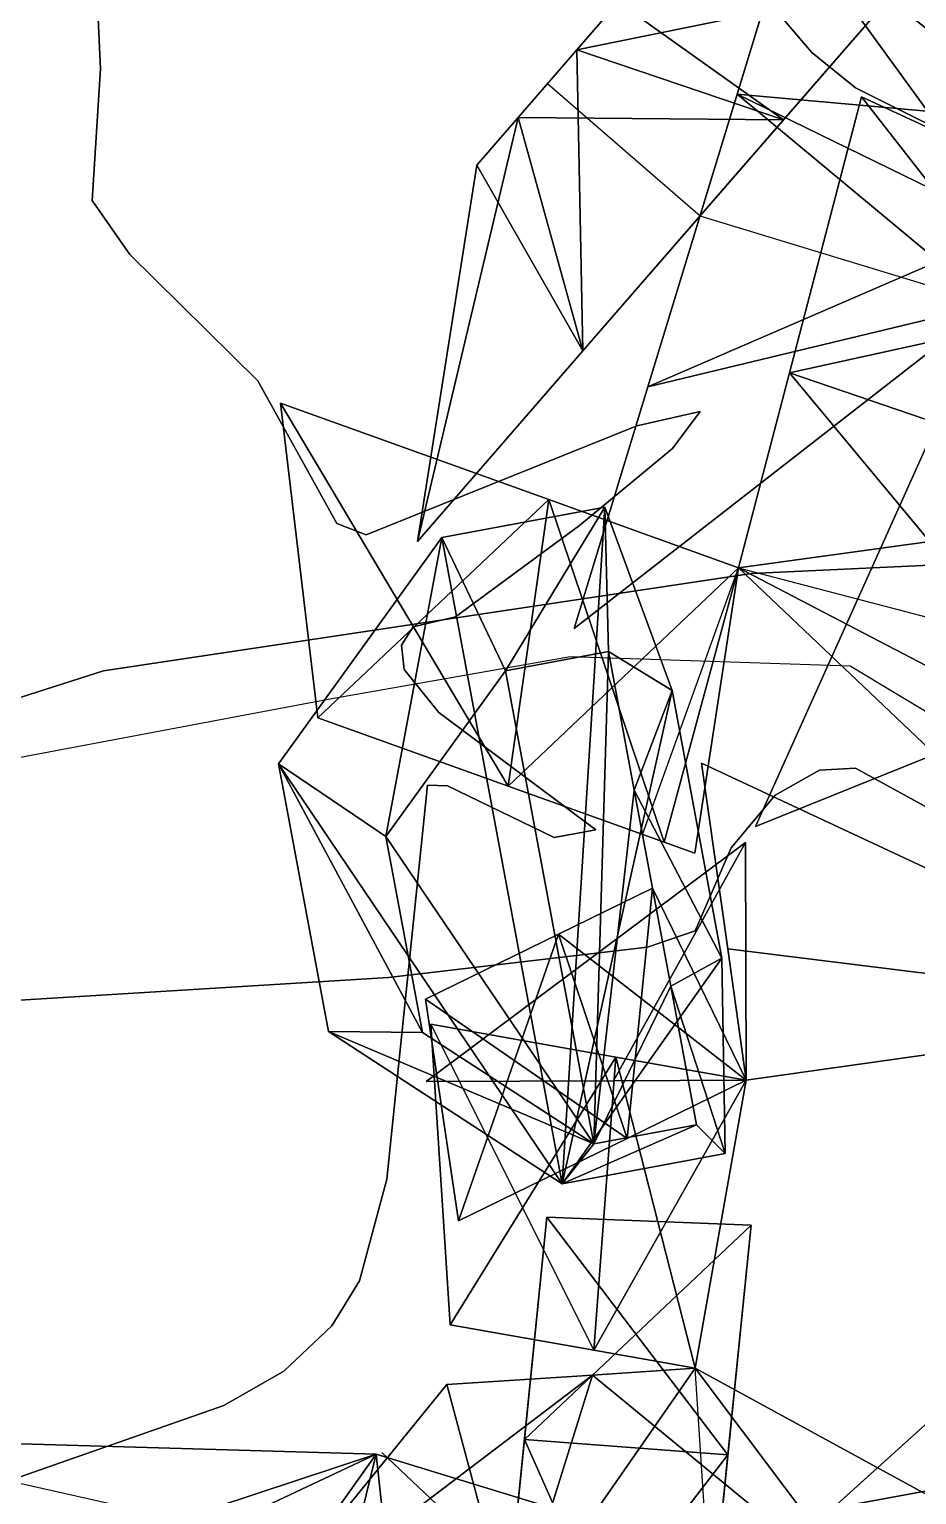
# Model space of a CAD drawing. Extents: x 271818 to 271947, y 5067178 to 5068401.
# Drawn here: x 271880.5 to 271894.91, y 5067235.43 to 5067259.22 of the extents above; entities that cross this region are included whole.
import ezdxf

# ---------------------------------------------------------------- set-up
doc = ezdxf.new("R2010")
doc.units = 0
doc.layers.add('CENTERLINE', color=4, linetype='CONTINUOUS')
doc.layers.add('WALLS', color=7, linetype='CONTINUOUS')

msp = doc.modelspace()

# ---------------------------------------------------------------- linework, layer by layer
at = {"layer": 'CENTERLINE'}
for p, q in [((271891.392, 5067256.193, 765.601), (271888.915, 5067258.342, 762.11)), ((271896.103, 5067254.756, 766.461), (271891.392, 5067256.193, 765.601)), ((271890.458, 5067246.151, 768.056), (271892.014, 5067250.483, 766.56)), ((271892.014, 5067250.483, 766.56), (271898.509, 5067248.784, 765.01)), ((271885.416, 5067248.362, 793.047), (271889.287, 5067249.043, 793.437)), ((271889.287, 5067249.043, 793.437), (271893.83, 5067248.891, 793.707)), ((271893.83, 5067248.891, 793.707), (271895.829, 5067247.685, 793.861)), ((271877.157, 5067246.803, 792.768), (271885.416, 5067248.362, 793.047)), ((271890.62, 5067245.28, 770.849), (271890.458, 5067246.151, 768.056)), ((271892.143, 5067242.162, 769.853), (271892.127, 5067246.022, 769.853)), ((271892.143, 5067242.162, 769.853), (271890.62, 5067245.28, 770.849)), ((271892.143, 5067242.162, 769.853), (271900.045, 5067243.278, 771.376)), ((271891.313, 5067237.485, 772.857), (271892.143, 5067242.162, 769.853)), ((271891.578, 5067233.44, 773.822), (271891.313, 5067237.485, 772.857)), ((271888.768, 5067233.721, 784.226), (271879.265, 5067235.858, 787.91))]:
    msp.add_line(p, q, dxfattribs=at)
at = {"layer": 'SPLAY_SHOTS'}
msp.add_line((271888.768, 5067233.721, 784.226), (271886.225, 5067236.119, 785.242), dxfattribs=at)
at = {"layer": 'WALLS'}
for points in [[(271881.659, 5067258.582, 774.101), (271881.659, 5067258.582, 766.877), (271881.518, 5067261.625, 774.467)], [(271881.518, 5067261.625, 774.467), (271881.659, 5067258.582, 766.877), (271881.518, 5067261.625, 767.472)], [(271890.546, 5067253.42, 758.601), (271892.85, 5067260.976, 762.702), (271891.996, 5067258.174, 758.601)], [(271890.546, 5067253.42, 758.601), (271892.85, 5067260.976, 768.501), (271892.85, 5067260.976, 762.702)], [(271890.546, 5067253.42, 758.601), (271891.996, 5067258.174, 772.601), (271892.85, 5067260.976, 768.501)], [(271897.007, 5067257.721, 766.461), (271891.996, 5067258.174, 758.601), (271892.85, 5067260.976, 762.702)], [(271896.477, 5067255.984, 766.461), (271892.85, 5067260.976, 768.501), (271891.996, 5067258.174, 772.601)], [(271897.007, 5067257.721, 766.461), (271892.85, 5067260.976, 762.702), (271897.007, 5067257.721, 766.461)], [(271897.007, 5067257.721, 766.461), (271892.85, 5067260.976, 762.702), (271892.85, 5067260.976, 768.501)], [(271897.007, 5067257.721, 766.461), (271892.85, 5067260.976, 768.501), (271896.477, 5067255.984, 766.461)], [(271893.207, 5067258.848, 770.799), (271893.207, 5067258.848, 762.661), (271891.533, 5067260.808, 770.77)], [(271891.533, 5067260.808, 770.77), (271893.207, 5067258.848, 762.661), (271891.533, 5067260.808, 763.03)], [(271892.749, 5067257.757, 758.601), (271889.391, 5067258.89, 760.36), (271894.669, 5067259.969, 762.702)], [(271894.669, 5067259.969, 762.702), (271889.391, 5067258.89, 760.36), (271890.063, 5067259.664, 761.385)], [(271889.491, 5067254.003, 758.601), (271892.749, 5067257.757, 758.601), (271894.669, 5067259.969, 762.702)], [(271889.491, 5067254.003, 758.601), (271894.669, 5067259.969, 762.702), (271894.669, 5067259.969, 768.501)], [(271889.491, 5067254.003, 758.601), (271894.669, 5067259.969, 768.501), (271892.749, 5067257.757, 772.601)], [(271894.669, 5067259.969, 768.501), (271890.063, 5067259.664, 762.835), (271892.749, 5067257.757, 772.601)], [(271888.44, 5067257.795, 760.36), (271890.063, 5067259.664, 761.385), (271889.391, 5067258.89, 760.36)], [(271888.44, 5067257.795, 760.36), (271890.063, 5067259.664, 762.835), (271890.063, 5067259.664, 761.385)], [(271888.44, 5067257.795, 760.36), (271889.391, 5067258.89, 763.86), (271890.063, 5067259.664, 762.835)], [(271892.749, 5067257.757, 772.601), (271890.063, 5067259.664, 762.835), (271889.391, 5067258.89, 763.86)], [(271892.749, 5067257.757, 758.601), (271888.44, 5067257.795, 760.36), (271889.391, 5067258.89, 760.36)], [(271889.491, 5067254.003, 772.601), (271889.391, 5067258.89, 763.86), (271888.44, 5067257.795, 763.86)], [(271888.44, 5067257.795, 760.36), (271888.44, 5067257.795, 763.86), (271889.391, 5067258.89, 763.86)], [(271892.749, 5067257.757, 772.601), (271889.391, 5067258.89, 763.86), (271889.491, 5067254.003, 772.601)], [(271893.917, 5067258.273, 770.646), (271893.917, 5067258.273, 763.011), (271893.207, 5067258.848, 770.799)], [(271893.207, 5067258.848, 770.799), (271893.917, 5067258.273, 763.011), (271893.207, 5067258.848, 762.661)], [(271881.522, 5067256.444, 774.088), (271881.522, 5067256.444, 766.845), (271881.659, 5067258.582, 774.101)], [(271881.659, 5067258.582, 774.101), (271881.522, 5067256.444, 766.845), (271881.659, 5067258.582, 766.877)], [(271896.028, 5067257.219, 769.309), (271896.028, 5067257.219, 764.771), (271893.917, 5067258.273, 770.646)], [(271893.917, 5067258.273, 770.646), (271896.028, 5067257.219, 764.771), (271893.917, 5067258.273, 763.011)], [(271896.477, 5067255.984, 766.461), (271890.546, 5067253.42, 758.601), (271891.996, 5067258.174, 758.601)], [(271896.103, 5067254.756, 766.461), (271891.996, 5067258.174, 772.601), (271890.546, 5067253.42, 772.601)], [(271890.546, 5067253.42, 758.601), (271890.546, 5067253.42, 772.601), (271891.996, 5067258.174, 772.601)], [(271896.477, 5067255.984, 766.461), (271891.996, 5067258.174, 758.601), (271897.007, 5067257.721, 766.461)], [(271896.477, 5067255.984, 766.461), (271891.996, 5067258.174, 772.601), (271896.103, 5067254.756, 766.461)], [(271892.842, 5067253.649, 774.46), (271899.211, 5067251.469, 771.71), (271894.013, 5067258.126, 769.832)], [(271894.013, 5067258.126, 763.288), (271900.204, 5067255.266, 762.235), (271892.842, 5067253.649, 758.66)], [(271892.842, 5067253.649, 758.66), (271892.842, 5067253.649, 774.46), (271894.013, 5067258.126, 769.832)], [(271892.842, 5067253.649, 758.66), (271894.013, 5067258.126, 769.832), (271894.013, 5067258.126, 763.288)], [(271894.013, 5067258.126, 769.832), (271899.211, 5067251.469, 771.71), (271900.204, 5067255.266, 767.785)], [(271894.013, 5067258.126, 769.832), (271900.204, 5067255.266, 767.785), (271894.013, 5067258.126, 763.288)], [(271894.013, 5067258.126, 763.288), (271900.204, 5067255.266, 767.785), (271900.204, 5067255.266, 762.235)], [(271889.491, 5067254.003, 772.601), (271888.44, 5067257.795, 763.86), (271886.803, 5067250.907, 768.501)], [(271886.803, 5067250.907, 768.501), (271888.44, 5067257.795, 763.86), (271887.768, 5067257.021, 762.835)], [(271889.491, 5067254.003, 758.601), (271887.768, 5067257.021, 761.385), (271888.44, 5067257.795, 760.36)], [(271888.44, 5067257.795, 760.36), (271887.768, 5067257.021, 762.835), (271888.44, 5067257.795, 763.86)], [(271888.44, 5067257.795, 760.36), (271887.768, 5067257.021, 761.385), (271887.768, 5067257.021, 762.835)], [(271889.491, 5067254.003, 758.601), (271888.44, 5067257.795, 760.36), (271892.749, 5067257.757, 758.601)], [(271889.491, 5067254.003, 758.601), (271892.749, 5067257.757, 772.601), (271889.491, 5067254.003, 772.601)], [(271886.803, 5067250.907, 768.501), (271887.768, 5067257.021, 762.835), (271886.803, 5067250.907, 762.702)], [(271886.803, 5067250.907, 762.702), (271887.768, 5067257.021, 762.835), (271887.768, 5067257.021, 761.385)], [(271886.803, 5067250.907, 762.702), (271887.768, 5067257.021, 761.385), (271889.491, 5067254.003, 758.601)], [(271882.135, 5067255.569, 773.855), (271882.135, 5067255.569, 766.492), (271881.522, 5067256.444, 774.088)], [(271881.522, 5067256.444, 774.088), (271882.135, 5067255.569, 766.492), (271881.522, 5067256.444, 766.845)], [(271896.103, 5067254.756, 766.461), (271890.546, 5067253.42, 758.601), (271896.477, 5067255.984, 766.461)], [(271884.212, 5067253.517, 773.249), (271884.212, 5067253.517, 765.503), (271882.135, 5067255.569, 773.855)], [(271882.135, 5067255.569, 773.855), (271884.212, 5067253.517, 765.503), (271882.135, 5067255.569, 766.492)], [(271892.842, 5067253.649, 758.66), (271900.204, 5067255.266, 762.235), (271899.211, 5067251.469, 758.31)], [(271896.103, 5067254.756, 766.461), (271890.546, 5067253.42, 772.601), (271889.35, 5067249.497, 768.501)], [(271896.103, 5067254.756, 766.461), (271889.35, 5067249.497, 768.501), (271896.103, 5067254.756, 766.461)], [(271896.103, 5067254.756, 766.461), (271889.35, 5067249.497, 768.501), (271889.35, 5067249.497, 762.702)], [(271896.103, 5067254.756, 766.461), (271889.35, 5067249.497, 762.702), (271896.103, 5067254.756, 766.461)], [(271896.103, 5067254.756, 766.461), (271889.35, 5067249.497, 762.702), (271890.546, 5067253.42, 758.601)], [(271896.103, 5067254.756, 766.461), (271890.546, 5067253.42, 772.601), (271896.103, 5067254.756, 766.461)], [(271895.934, 5067247.747, 771.71), (271896.103, 5067254.756, 766.461), (271892.294, 5067246.281, 767.785)], [(271892.294, 5067246.281, 767.785), (271896.103, 5067254.756, 766.461), (271896.103, 5067254.756, 766.461)], [(271892.294, 5067246.281, 767.785), (271896.103, 5067254.756, 766.461), (271892.294, 5067246.281, 762.235)], [(271892.294, 5067246.281, 762.235), (271896.103, 5067254.756, 766.461), (271896.103, 5067254.756, 766.461)], [(271892.294, 5067246.281, 762.235), (271896.103, 5067254.756, 766.461), (271895.934, 5067247.747, 758.31)], [(271889.491, 5067254.003, 758.601), (271889.491, 5067254.003, 772.601), (271886.803, 5067250.907, 768.501)], [(271889.491, 5067254.003, 758.601), (271886.803, 5067250.907, 768.501), (271886.803, 5067250.907, 762.702)], [(271885.495, 5067251.203, 773.222), (271885.495, 5067251.203, 765.266), (271884.212, 5067253.517, 773.249)], [(271884.212, 5067253.517, 773.249), (271885.495, 5067251.203, 765.266), (271884.212, 5067253.517, 765.503)], [(271892.842, 5067253.649, 758.66), (271899.211, 5067251.469, 758.31), (271892.014, 5067250.483, 758.66)], [(271892.014, 5067250.483, 774.46), (271898.121, 5067247.301, 771.71), (271892.842, 5067253.649, 774.46)], [(271892.842, 5067253.649, 758.66), (271892.014, 5067250.483, 758.66), (271892.014, 5067250.483, 763.288)], [(271892.842, 5067253.649, 758.66), (271892.014, 5067250.483, 763.288), (271892.014, 5067250.483, 769.832)], [(271892.842, 5067253.649, 758.66), (271892.014, 5067250.483, 769.832), (271892.014, 5067250.483, 774.46)], [(271892.842, 5067253.649, 758.66), (271892.014, 5067250.483, 774.46), (271892.842, 5067253.649, 774.46)], [(271892.842, 5067253.649, 774.46), (271898.121, 5067247.301, 771.71), (271899.211, 5067251.469, 771.71)], [(271890.546, 5067253.42, 758.601), (271889.35, 5067249.497, 768.501), (271890.546, 5067253.42, 772.601)], [(271890.546, 5067253.42, 758.601), (271889.35, 5067249.497, 762.702), (271889.35, 5067249.497, 768.501)], [(271885.187, 5067248.044, 770.375), (271888.934, 5067251.589, 774.46), (271884.579, 5067253.154, 769.832)], [(271885.187, 5067248.044, 770.375), (271884.579, 5067253.154, 769.832), (271885.187, 5067248.044, 765.736)], [(271885.187, 5067248.044, 765.736), (271884.579, 5067253.154, 769.832), (271884.579, 5067253.154, 763.288)], [(271885.187, 5067248.044, 765.736), (271884.579, 5067253.154, 763.288), (271888.275, 5067246.935, 762.456)], [(271888.275, 5067246.935, 762.456), (271884.579, 5067253.154, 763.288), (271888.934, 5067251.589, 758.66)], [(271888.934, 5067251.589, 758.66), (271884.579, 5067253.154, 769.832), (271888.934, 5067251.589, 774.46)], [(271888.934, 5067251.589, 758.66), (271884.579, 5067253.154, 763.288), (271884.579, 5067253.154, 769.832)], [(271891.394, 5067253.017, 772.287), (271891.394, 5067253.017, 762.1), (271890.366, 5067252.785, 772.477)], [(271890.366, 5067252.785, 772.477), (271891.394, 5067253.017, 762.1), (271890.366, 5067252.785, 762.372)], [(271890.946, 5067252.42, 772.786), (271890.946, 5067252.42, 761.974), (271891.394, 5067253.017, 772.287)], [(271891.394, 5067253.017, 772.287), (271890.946, 5067252.42, 761.974), (271891.394, 5067253.017, 762.1)], [(271890.366, 5067252.785, 772.477), (271890.366, 5067252.785, 762.372), (271885.969, 5067251.017, 773.147)], [(271885.969, 5067251.017, 773.147), (271890.366, 5067252.785, 762.372), (271885.969, 5067251.017, 765.086)], [(271889.435, 5067251.167, 772.978), (271889.435, 5067251.167, 762.965), (271890.946, 5067252.42, 772.786)], [(271890.946, 5067252.42, 772.786), (271889.435, 5067251.167, 762.965), (271890.946, 5067252.42, 761.974)], [(271888.275, 5067246.935, 773.656), (271888.934, 5067251.589, 774.46), (271885.187, 5067248.044, 770.375)], [(271888.235, 5067248.811, 772.088), (271889.848, 5067251.467, 769.749), (271887.201, 5067250.974, 769.749)], [(271889.154, 5067240.479, 766.362), (271887.201, 5067250.974, 769.749), (271889.848, 5067251.467, 769.749)], [(271889.905, 5067249.122, 772.088), (271889.848, 5067251.467, 769.749), (271888.235, 5067248.811, 772.088)], [(271888.275, 5067246.935, 762.456), (271888.934, 5067251.589, 758.66), (271890.808, 5067246.025, 762.456)], [(271888.275, 5067246.935, 773.656), (271892.014, 5067250.483, 774.46), (271888.934, 5067251.589, 774.46)], [(271890.808, 5067246.025, 762.456), (271888.934, 5067251.589, 758.66), (271892.014, 5067250.483, 758.66)], [(271888.934, 5067251.589, 758.66), (271892.014, 5067250.483, 763.288), (271892.014, 5067250.483, 758.66)], [(271888.934, 5067251.589, 758.66), (271892.014, 5067250.483, 769.832), (271892.014, 5067250.483, 763.288)], [(271888.934, 5067251.589, 758.66), (271892.014, 5067250.483, 774.46), (271892.014, 5067250.483, 769.832)], [(271888.934, 5067251.589, 758.66), (271888.934, 5067251.589, 774.46), (271892.014, 5067250.483, 774.46)], [(271889.154, 5067240.479, 766.362), (271889.848, 5067251.467, 769.749), (271890.938, 5067248.489, 768.757)], [(271889.905, 5067249.122, 772.088), (271890.938, 5067248.489, 768.757), (271889.848, 5067251.467, 769.749)], [(271892.014, 5067250.483, 758.66), (271899.211, 5067251.469, 758.31), (271898.121, 5067247.301, 758.31)], [(271885.969, 5067251.017, 773.147), (271885.969, 5067251.017, 765.086), (271885.495, 5067251.203, 773.222)], [(271885.495, 5067251.203, 773.222), (271885.969, 5067251.017, 765.086), (271885.495, 5067251.203, 765.266)], [(271887.421, 5067249.684, 773.052), (271887.421, 5067249.684, 764.729), (271889.435, 5067251.167, 772.978)], [(271889.435, 5067251.167, 772.978), (271887.421, 5067249.684, 764.729), (271889.435, 5067251.167, 762.965)], [(271886.293, 5067246.121, 771.362), (271887.201, 5067250.974, 769.749), (271884.548, 5067247.3, 768.757)], [(271889.154, 5067240.479, 766.362), (271884.548, 5067247.3, 768.757), (271887.201, 5067250.974, 769.749)], [(271888.235, 5067248.811, 772.088), (271887.201, 5067250.974, 769.749), (271886.293, 5067246.121, 771.362)], [(271890.808, 5067246.025, 773.656), (271892.014, 5067250.483, 774.46), (271888.275, 5067246.935, 773.656)], [(271890.808, 5067246.025, 762.456), (271892.014, 5067250.483, 758.66), (271891.305, 5067245.847, 765.736)], [(271891.305, 5067245.847, 770.375), (271892.014, 5067250.483, 769.832), (271890.808, 5067246.025, 773.656)], [(271890.808, 5067246.025, 773.656), (271892.014, 5067250.483, 769.832), (271892.014, 5067250.483, 774.46)], [(271891.305, 5067245.847, 765.736), (271892.014, 5067250.483, 758.66), (271892.014, 5067250.483, 763.288)], [(271891.305, 5067245.847, 765.736), (271892.014, 5067250.483, 763.288), (271891.305, 5067245.847, 770.375)], [(271891.305, 5067245.847, 770.375), (271892.014, 5067250.483, 763.288), (271892.014, 5067250.483, 769.832)], [(271892.014, 5067250.483, 758.66), (271898.121, 5067247.301, 758.31), (271892.014, 5067250.483, 763.288)], [(271892.014, 5067250.483, 763.288), (271898.121, 5067247.301, 758.31), (271897.572, 5067245.204, 762.235)], [(271892.014, 5067250.483, 763.288), (271897.572, 5067245.204, 762.235), (271892.014, 5067250.483, 769.832)], [(271892.014, 5067250.483, 769.832), (271897.572, 5067245.204, 762.235), (271897.572, 5067245.204, 767.785)], [(271892.014, 5067250.483, 769.832), (271897.572, 5067245.204, 767.785), (271892.014, 5067250.483, 774.46)], [(271892.014, 5067250.483, 774.46), (271897.572, 5067245.204, 767.785), (271898.121, 5067247.301, 771.71)], [(271896.98, 5067250.613, 796.006), (271896.98, 5067250.613, 793.719), (271892.228, 5067250.391, 795.741)], [(271892.228, 5067250.391, 795.741), (271896.98, 5067250.613, 793.719), (271892.228, 5067250.391, 793.395)], [(271892.228, 5067250.391, 795.741), (271892.228, 5067250.391, 793.395), (271881.708, 5067248.811, 795.71)], [(271881.708, 5067248.811, 795.71), (271892.228, 5067250.391, 793.395), (271881.708, 5067248.811, 792.72)], [(271886.542, 5067249.225, 773.239), (271886.542, 5067249.225, 765.186), (271886.736, 5067249.524, 773.175)], [(271886.736, 5067249.524, 773.175), (271886.542, 5067249.225, 765.186), (271886.736, 5067249.524, 765.05)], [(271886.736, 5067249.524, 773.175), (271886.736, 5067249.524, 765.05), (271887.421, 5067249.684, 773.052)], [(271887.421, 5067249.684, 773.052), (271886.736, 5067249.524, 765.05), (271887.421, 5067249.684, 764.729)], [(271886.588, 5067248.828, 773.272), (271886.588, 5067248.828, 765.245), (271886.542, 5067249.225, 773.239)], [(271886.542, 5067249.225, 773.239), (271886.588, 5067248.828, 765.245), (271886.542, 5067249.225, 765.186)], [(271889.665, 5067241.127, 769.609), (271889.905, 5067249.122, 772.088), (271888.235, 5067248.811, 772.088)], [(271889.665, 5067241.127, 769.609), (271890.324, 5067246.871, 771.362), (271889.905, 5067249.122, 772.088)], [(271890.324, 5067246.871, 771.362), (271890.938, 5067248.489, 768.757), (271889.905, 5067249.122, 772.088)], [(271881.708, 5067248.811, 795.71), (271881.708, 5067248.811, 792.72), (271877.554, 5067247.483, 794.578)], [(271877.554, 5067247.483, 794.578), (271881.708, 5067248.811, 792.72), (271877.554, 5067247.483, 792.244)], [(271889.665, 5067241.127, 769.609), (271888.235, 5067248.811, 772.088), (271886.293, 5067246.121, 771.362)], [(271887.15, 5067248.13, 773.256), (271887.15, 5067248.13, 765.181), (271886.588, 5067248.828, 773.272)], [(271886.588, 5067248.828, 773.272), (271887.15, 5067248.13, 765.181), (271886.588, 5067248.828, 765.245)], [(271889.154, 5067240.479, 766.362), (271890.938, 5067248.489, 768.757), (271891.747, 5067244.142, 767.354)], [(271890.324, 5067246.871, 771.362), (271891.747, 5067244.142, 767.354), (271890.938, 5067248.489, 768.757)], [(271888.275, 5067246.935, 762.456), (271888.275, 5067246.935, 773.656), (271885.187, 5067248.044, 770.375)], [(271888.275, 5067246.935, 762.456), (271885.187, 5067248.044, 770.375), (271885.187, 5067248.044, 765.736)], [(271889.701, 5067246.225, 773.848), (271889.701, 5067246.225, 764.015), (271887.15, 5067248.13, 773.256)], [(271887.15, 5067248.13, 773.256), (271889.701, 5067246.225, 764.015), (271887.15, 5067248.13, 765.181)], [(271895.934, 5067247.747, 758.31), (271895.934, 5067247.747, 771.71), (271892.294, 5067246.281, 767.785)], [(271895.934, 5067247.747, 758.31), (271892.294, 5067246.281, 767.785), (271892.294, 5067246.281, 762.235)], [(271886.293, 5067246.121, 771.362), (271884.548, 5067247.3, 768.757), (271886.885, 5067242.938, 770.335)], [(271886.885, 5067242.938, 770.335), (271884.548, 5067247.3, 768.757), (271885.357, 5067242.953, 767.354)], [(271889.154, 5067240.479, 766.362), (271885.357, 5067242.953, 767.354), (271884.548, 5067247.3, 768.757)], [(271891.842, 5067244.295, 775.053), (271900.045, 5067243.278, 771.376), (271891.416, 5067247.311, 772.007)], [(271891.416, 5067247.311, 772.007), (271900.045, 5067243.278, 771.376), (271900.045, 5067243.278, 771.376)], [(271891.416, 5067247.311, 772.007), (271900.045, 5067243.278, 771.376), (271891.416, 5067247.311, 767.7)], [(271891.416, 5067247.311, 767.7), (271900.045, 5067243.278, 771.376), (271900.045, 5067243.278, 771.376)], [(271891.416, 5067247.311, 767.7), (271900.045, 5067243.278, 771.376), (271891.842, 5067244.295, 764.653)], [(271891.842, 5067244.295, 764.653), (271891.842, 5067244.295, 775.053), (271891.416, 5067247.311, 772.007)], [(271891.842, 5067244.295, 764.653), (271891.416, 5067247.311, 772.007), (271891.416, 5067247.311, 767.7)], [(271892.611, 5067246.788, 796.055), (271892.611, 5067246.788, 793.767), (271893.329, 5067247.198, 795.827)], [(271893.329, 5067247.198, 795.827), (271892.611, 5067246.788, 793.767), (271893.329, 5067247.198, 793.636)], [(271893.329, 5067247.198, 795.827), (271893.329, 5067247.198, 793.636), (271893.918, 5067247.23, 795.791)], [(271893.918, 5067247.23, 795.791), (271893.329, 5067247.198, 793.636), (271893.918, 5067247.23, 793.595)], [(271893.918, 5067247.23, 795.791), (271893.918, 5067247.23, 793.595), (271895.149, 5067246.551, 796.034)], [(271895.149, 5067246.551, 796.034), (271893.918, 5067247.23, 793.595), (271895.149, 5067246.551, 793.71)], [(271886.304, 5067240.555, 774.792), (271886.304, 5067240.555, 766.993), (271886.968, 5067246.95, 773.461)], [(271886.968, 5067246.95, 773.461), (271886.304, 5067240.555, 766.993), (271886.968, 5067246.95, 765.44)], [(271886.968, 5067246.95, 773.461), (271886.968, 5067246.95, 765.44), (271887.294, 5067246.942, 773.422)], [(271887.294, 5067246.942, 773.422), (271886.968, 5067246.95, 765.44), (271887.294, 5067246.942, 765.337)], [(271887.294, 5067246.942, 773.422), (271887.294, 5067246.942, 765.337), (271889.022, 5067246.101, 773.638)], [(271889.022, 5067246.101, 773.638), (271887.294, 5067246.942, 765.337), (271889.022, 5067246.101, 764.806)], [(271888.275, 5067246.935, 762.456), (271890.808, 5067246.025, 762.456), (271891.305, 5067245.847, 765.736)], [(271888.275, 5067246.935, 762.456), (271891.305, 5067245.847, 765.736), (271891.305, 5067245.847, 770.375)], [(271888.275, 5067246.935, 762.456), (271891.305, 5067245.847, 770.375), (271890.808, 5067246.025, 773.656)], [(271888.275, 5067246.935, 762.456), (271890.808, 5067246.025, 773.656), (271888.275, 5067246.935, 773.656)], [(271889.665, 5067241.127, 769.609), (271890.916, 5067243.688, 770.335), (271890.324, 5067246.871, 771.362)], [(271890.916, 5067243.688, 770.335), (271891.747, 5067244.142, 767.354), (271890.324, 5067246.871, 771.362)], [(271891.895, 5067245.935, 796.39), (271891.895, 5067245.935, 794.043), (271892.611, 5067246.788, 796.055)], [(271892.611, 5067246.788, 796.055), (271891.895, 5067245.935, 794.043), (271892.611, 5067246.788, 793.767)], [(271889.022, 5067246.101, 773.638), (271889.022, 5067246.101, 764.806), (271889.701, 5067246.225, 773.848)], [(271889.701, 5067246.225, 773.848), (271889.022, 5067246.101, 764.806), (271889.701, 5067246.225, 764.015)], [(271889.665, 5067241.127, 769.609), (271886.293, 5067246.121, 771.362), (271886.885, 5067242.938, 770.335)], [(271889.989, 5067242.153, 775.053), (271892.127, 5067246.022, 769.853), (271886.943, 5067242.14, 772.007)], [(271886.943, 5067242.14, 772.007), (271892.127, 5067246.022, 769.853), (271892.127, 5067246.022, 769.853)], [(271886.943, 5067242.14, 772.007), (271892.127, 5067246.022, 769.853), (271886.943, 5067242.14, 767.7)], [(271886.943, 5067242.14, 767.7), (271892.127, 5067246.022, 769.853), (271892.127, 5067246.022, 769.853)], [(271886.943, 5067242.14, 767.7), (271892.127, 5067246.022, 769.853), (271889.989, 5067242.153, 764.653)], [(271889.989, 5067242.153, 764.653), (271892.127, 5067246.022, 769.853), (271892.143, 5067242.162, 764.653)], [(271892.143, 5067242.162, 775.053), (271892.127, 5067246.022, 769.853), (271889.989, 5067242.153, 775.053)], [(271889.989, 5067242.153, 775.053), (271892.127, 5067246.022, 769.853), (271892.127, 5067246.022, 769.853)], [(271889.989, 5067242.153, 764.653), (271892.127, 5067246.022, 769.853), (271892.127, 5067246.022, 769.853)], [(271891.311, 5067244.586, 796.914), (271891.311, 5067244.586, 794.52), (271891.895, 5067245.935, 796.39)], [(271891.895, 5067245.935, 796.39), (271891.311, 5067244.586, 794.52), (271891.895, 5067245.935, 794.043)], [(271892.143, 5067242.162, 764.653), (271892.127, 5067246.022, 769.853), (271892.127, 5067246.022, 769.853)], [(271892.143, 5067242.162, 764.653), (271892.127, 5067246.022, 769.853), (271892.143, 5067242.162, 767.7)], [(271892.143, 5067242.162, 767.7), (271892.127, 5067246.022, 769.853), (271892.127, 5067246.022, 769.853)], [(271892.143, 5067242.162, 767.7), (271892.127, 5067246.022, 769.853), (271892.143, 5067242.162, 772.007)], [(271892.143, 5067242.162, 772.007), (271892.127, 5067246.022, 769.853), (271892.127, 5067246.022, 769.853)], [(271892.143, 5067242.162, 772.007), (271892.127, 5067246.022, 769.853), (271892.143, 5067242.162, 775.053)], [(271892.143, 5067242.162, 775.053), (271892.127, 5067246.022, 769.853), (271892.127, 5067246.022, 769.853)], [(271892.127, 5067246.022, 769.853), (271892.127, 5067246.022, 769.853), (271892.127, 5067246.022, 769.853)], [(271892.127, 5067246.022, 769.853), (271892.127, 5067246.022, 769.853), (271892.127, 5067246.022, 769.853)], [(271892.127, 5067246.022, 769.853), (271892.127, 5067246.022, 769.853), (271892.127, 5067246.022, 769.853)], [(271892.127, 5067246.022, 769.853), (271892.127, 5067246.022, 769.853), (271892.127, 5067246.022, 769.853)], [(271892.127, 5067246.022, 769.853), (271892.127, 5067246.022, 769.853), (271892.127, 5067246.022, 769.853)], [(271892.127, 5067246.022, 769.853), (271892.127, 5067246.022, 769.853), (271892.127, 5067246.022, 769.853)], [(271892.143, 5067242.162, 764.653), (271889.094, 5067244.534, 766.749), (271890.62, 5067245.28, 766.749)], [(271890.208, 5067241.216, 775.053), (271890.62, 5067245.28, 774.949), (271889.094, 5067244.534, 774.949)], [(271889.094, 5067244.534, 766.749), (271890.62, 5067245.28, 769.15), (271890.62, 5067245.28, 766.749)], [(271889.094, 5067244.534, 766.749), (271890.62, 5067245.28, 772.547), (271890.62, 5067245.28, 769.15)], [(271889.094, 5067244.534, 766.749), (271890.62, 5067245.28, 774.949), (271890.62, 5067245.28, 772.547)], [(271889.094, 5067244.534, 766.749), (271889.094, 5067244.534, 774.949), (271890.62, 5067245.28, 774.949)], [(271892.143, 5067242.162, 775.053), (271890.62, 5067245.28, 774.949), (271890.208, 5067241.216, 775.053)], [(271892.143, 5067242.162, 764.653), (271890.62, 5067245.28, 766.749), (271892.143, 5067242.162, 767.7)], [(271892.143, 5067242.162, 767.7), (271890.62, 5067245.28, 766.749), (271890.62, 5067245.28, 769.15)], [(271892.143, 5067242.162, 767.7), (271890.62, 5067245.28, 769.15), (271892.143, 5067242.162, 772.007)], [(271892.143, 5067242.162, 772.007), (271890.62, 5067245.28, 769.15), (271890.62, 5067245.28, 772.547)], [(271892.143, 5067242.162, 772.007), (271890.62, 5067245.28, 772.547), (271892.143, 5067242.162, 775.053)], [(271892.143, 5067242.162, 775.053), (271890.62, 5067245.28, 772.547), (271890.62, 5067245.28, 774.949)], [(271887.471, 5067239.879, 772.007), (271889.094, 5067244.534, 774.949), (271886.936, 5067243.48, 772.547)], [(271890.208, 5067241.216, 764.653), (271886.936, 5067243.48, 769.15), (271889.094, 5067244.534, 766.749)], [(271889.094, 5067244.534, 766.749), (271886.936, 5067243.48, 772.547), (271889.094, 5067244.534, 774.949)], [(271889.094, 5067244.534, 766.749), (271886.936, 5067243.48, 769.15), (271886.936, 5067243.48, 772.547)], [(271890.208, 5067241.216, 775.053), (271889.094, 5067244.534, 774.949), (271887.471, 5067239.879, 772.007)], [(271890.208, 5067241.216, 764.653), (271889.094, 5067244.534, 766.749), (271892.143, 5067242.162, 764.653)], [(271890.54, 5067244.324, 796.958), (271890.54, 5067244.324, 794.542), (271891.311, 5067244.586, 796.914)], [(271891.311, 5067244.586, 796.914), (271890.54, 5067244.324, 794.542), (271891.311, 5067244.586, 794.52)], [(271886.336, 5067243.831, 796.709), (271886.336, 5067243.831, 794.165), (271890.54, 5067244.324, 796.958)], [(271890.54, 5067244.324, 796.958), (271886.336, 5067243.831, 794.165), (271890.54, 5067244.324, 794.542)], [(271891.842, 5067244.295, 764.653), (271900.045, 5067243.278, 771.376), (271892.143, 5067242.162, 764.653)], [(271892.143, 5067242.162, 775.053), (271900.045, 5067243.278, 771.376), (271891.842, 5067244.295, 775.053)], [(271891.842, 5067244.295, 775.053), (271900.045, 5067243.278, 771.376), (271900.045, 5067243.278, 771.376)], [(271891.842, 5067244.295, 764.653), (271900.045, 5067243.278, 771.376), (271900.045, 5067243.278, 771.376)], [(271891.842, 5067244.295, 764.653), (271892.143, 5067242.162, 764.653), (271892.143, 5067242.162, 767.7)], [(271891.842, 5067244.295, 764.653), (271892.143, 5067242.162, 767.7), (271892.143, 5067242.162, 772.007)], [(271891.842, 5067244.295, 764.653), (271892.143, 5067242.162, 772.007), (271892.143, 5067242.162, 775.053)], [(271891.842, 5067244.295, 764.653), (271892.143, 5067242.162, 775.053), (271891.842, 5067244.295, 775.053)], [(271889.154, 5067240.479, 766.362), (271891.747, 5067244.142, 767.354), (271891.801, 5067240.971, 766.362)], [(271890.916, 5067243.688, 770.335), (271891.801, 5067240.971, 766.362), (271891.747, 5067244.142, 767.354)], [(271876.38, 5067243.219, 795.852), (271876.38, 5067243.219, 792.501), (271886.336, 5067243.831, 796.709)], [(271886.336, 5067243.831, 796.709), (271876.38, 5067243.219, 792.501), (271886.336, 5067243.831, 794.165)], [(271889.665, 5067241.127, 769.609), (271891.335, 5067241.438, 769.609), (271890.916, 5067243.688, 770.335)], [(271891.335, 5067241.438, 769.609), (271891.801, 5067240.971, 766.362), (271890.916, 5067243.688, 770.335)], [(271887.471, 5067239.879, 772.007), (271886.936, 5067243.48, 772.547), (271887.471, 5067239.879, 767.7)], [(271887.471, 5067239.879, 767.7), (271886.936, 5067243.48, 772.547), (271886.936, 5067243.48, 769.15)], [(271887.471, 5067239.879, 767.7), (271886.936, 5067243.48, 769.15), (271890.208, 5067241.216, 764.653)], [(271892.143, 5067242.162, 764.653), (271900.045, 5067243.278, 771.376), (271900.045, 5067243.278, 771.376)], [(271892.143, 5067242.162, 764.653), (271900.045, 5067243.278, 771.376), (271892.143, 5067242.162, 767.7)], [(271892.143, 5067242.162, 767.7), (271900.045, 5067243.278, 771.376), (271900.045, 5067243.278, 771.376)], [(271892.143, 5067242.162, 767.7), (271900.045, 5067243.278, 771.376), (271892.143, 5067242.162, 772.007)], [(271892.143, 5067242.162, 772.007), (271900.045, 5067243.278, 771.376), (271900.045, 5067243.278, 771.376)], [(271892.143, 5067242.162, 772.007), (271900.045, 5067243.278, 771.376), (271892.143, 5067242.162, 775.053)], [(271892.143, 5067242.162, 775.053), (271900.045, 5067243.278, 771.376), (271900.045, 5067243.278, 771.376)], [(271887.336, 5067238.19, 774.53), (271890.022, 5067242.538, 775.053), (271887.023, 5067243.07, 772.007)], [(271887.336, 5067238.19, 774.53), (271887.023, 5067243.07, 772.007), (271887.336, 5067238.19, 771.183)], [(271887.336, 5067238.19, 771.183), (271887.023, 5067243.07, 772.007), (271887.023, 5067243.07, 767.7)], [(271887.336, 5067238.19, 771.183), (271887.023, 5067243.07, 767.7), (271889.666, 5067237.777, 768.817)], [(271889.666, 5067237.777, 768.817), (271887.023, 5067243.07, 767.7), (271890.022, 5067242.538, 764.653)], [(271890.022, 5067242.538, 764.653), (271887.023, 5067243.07, 772.007), (271890.022, 5067242.538, 775.053)], [(271890.022, 5067242.538, 764.653), (271887.023, 5067243.07, 767.7), (271887.023, 5067243.07, 772.007)], [(271886.885, 5067242.938, 770.335), (271885.357, 5067242.953, 767.354), (271889.665, 5067241.127, 769.609)], [(271889.665, 5067241.127, 769.609), (271885.357, 5067242.953, 767.354), (271889.154, 5067240.479, 766.362)], [(271889.666, 5067237.777, 776.897), (271890.022, 5067242.538, 775.053), (271887.336, 5067238.19, 774.53)], [(271889.666, 5067237.777, 768.817), (271890.022, 5067242.538, 764.653), (271891.313, 5067237.485, 768.817)], [(271889.666, 5067237.777, 776.897), (271892.143, 5067242.162, 775.053), (271890.022, 5067242.538, 775.053)], [(271891.313, 5067237.485, 768.817), (271890.022, 5067242.538, 764.653), (271892.143, 5067242.162, 764.653)], [(271890.022, 5067242.538, 764.653), (271892.143, 5067242.162, 767.7), (271892.143, 5067242.162, 764.653)], [(271890.022, 5067242.538, 764.653), (271892.143, 5067242.162, 772.007), (271892.143, 5067242.162, 767.7)], [(271890.022, 5067242.538, 764.653), (271892.143, 5067242.162, 775.053), (271892.143, 5067242.162, 772.007)], [(271890.022, 5067242.538, 764.653), (271890.022, 5067242.538, 775.053), (271892.143, 5067242.162, 775.053)], [(271889.989, 5067242.153, 764.653), (271889.989, 5067242.153, 775.053), (271886.943, 5067242.14, 772.007)], [(271889.989, 5067242.153, 764.653), (271886.943, 5067242.14, 772.007), (271886.943, 5067242.14, 767.7)], [(271891.313, 5067237.485, 776.897), (271892.143, 5067242.162, 775.053), (271889.666, 5067237.777, 776.897)], [(271889.989, 5067242.153, 764.653), (271892.143, 5067242.162, 764.653), (271892.143, 5067242.162, 767.7)], [(271889.989, 5067242.153, 764.653), (271892.143, 5067242.162, 767.7), (271892.143, 5067242.162, 772.007)], [(271889.989, 5067242.153, 764.653), (271892.143, 5067242.162, 772.007), (271892.143, 5067242.162, 775.053)], [(271889.989, 5067242.153, 764.653), (271892.143, 5067242.162, 775.053), (271889.989, 5067242.153, 775.053)], [(271890.208, 5067241.216, 764.653), (271892.143, 5067242.162, 764.653), (271892.143, 5067242.162, 767.7)], [(271890.208, 5067241.216, 764.653), (271892.143, 5067242.162, 767.7), (271892.143, 5067242.162, 772.007)], [(271890.208, 5067241.216, 764.653), (271892.143, 5067242.162, 772.007), (271892.143, 5067242.162, 775.053)], [(271890.208, 5067241.216, 764.653), (271892.143, 5067242.162, 775.053), (271890.208, 5067241.216, 775.053)], [(271891.313, 5067237.485, 768.817), (271892.143, 5067242.162, 764.653), (271891.313, 5067237.485, 771.183)], [(271891.313, 5067237.485, 771.183), (271892.143, 5067242.162, 764.653), (271892.143, 5067242.162, 767.7)], [(271891.313, 5067237.485, 771.183), (271892.143, 5067242.162, 767.7), (271891.313, 5067237.485, 774.53)], [(271891.313, 5067237.485, 774.53), (271892.143, 5067242.162, 767.7), (271892.143, 5067242.162, 772.007)], [(271891.313, 5067237.485, 774.53), (271892.143, 5067242.162, 772.007), (271891.313, 5067237.485, 776.897)], [(271891.313, 5067237.485, 776.897), (271892.143, 5067242.162, 772.007), (271892.143, 5067242.162, 775.053)], [(271889.665, 5067241.127, 769.609), (271889.154, 5067240.479, 766.362), (271891.335, 5067241.438, 769.609)], [(271891.335, 5067241.438, 769.609), (271889.154, 5067240.479, 766.362), (271891.801, 5067240.971, 766.362)], [(271890.208, 5067241.216, 764.653), (271890.208, 5067241.216, 775.053), (271887.471, 5067239.879, 772.007)], [(271890.208, 5067241.216, 764.653), (271887.471, 5067239.879, 772.007), (271887.471, 5067239.879, 767.7)], [(271885.862, 5067238.904, 775.432), (271885.862, 5067238.904, 767.529), (271886.304, 5067240.555, 774.792)], [(271886.304, 5067240.555, 774.792), (271885.862, 5067238.904, 767.529), (271886.304, 5067240.555, 766.993)], [(271888.013, 5067231.093, 767.829), (271888.905, 5067239.941, 771.637), (271888.541, 5067236.327, 767.829)], [(271888.013, 5067231.093, 767.829), (271888.905, 5067239.941, 777.021), (271888.905, 5067239.941, 771.637)], [(271888.013, 5067231.093, 767.829), (271888.541, 5067236.327, 780.829), (271888.905, 5067239.941, 777.021)], [(271892.22, 5067239.807, 770.591), (271888.541, 5067236.327, 767.829), (271888.905, 5067239.941, 771.637)], [(271891.844, 5067236.077, 781.622), (271888.905, 5067239.941, 777.021), (271888.541, 5067236.327, 780.829)], [(271892.22, 5067239.807, 770.591), (271888.905, 5067239.941, 771.637), (271892.22, 5067239.807, 777.053)], [(271892.22, 5067239.807, 777.053), (271888.905, 5067239.941, 771.637), (271888.905, 5067239.941, 777.021)], [(271892.22, 5067239.807, 777.053), (271888.905, 5067239.941, 777.021), (271891.844, 5067236.077, 781.622)], [(271891.844, 5067236.077, 766.022), (271888.541, 5067236.327, 767.829), (271892.22, 5067239.807, 770.591)], [(271891.254, 5067230.225, 766.022), (271891.844, 5067236.077, 766.022), (271892.22, 5067239.807, 770.591)], [(271891.254, 5067230.225, 766.022), (271892.22, 5067239.807, 770.591), (271892.22, 5067239.807, 777.053)], [(271891.254, 5067230.225, 766.022), (271892.22, 5067239.807, 777.053), (271891.844, 5067236.077, 781.622)], [(271885.414, 5067238.175, 775.762), (271885.414, 5067238.175, 767.822), (271885.862, 5067238.904, 775.432)], [(271885.862, 5067238.904, 775.432), (271885.414, 5067238.175, 767.822), (271885.862, 5067238.904, 767.529)], [(271884.636, 5067237.44, 776.101), (271884.636, 5067237.44, 768.204), (271885.414, 5067238.175, 775.762)], [(271885.414, 5067238.175, 775.762), (271884.636, 5067237.44, 768.204), (271885.414, 5067238.175, 767.822)], [(271889.666, 5067237.777, 768.817), (271889.666, 5067237.777, 776.897), (271887.336, 5067238.19, 774.53)], [(271889.666, 5067237.777, 768.817), (271887.336, 5067238.19, 774.53), (271887.336, 5067238.19, 771.183)], [(271901.283, 5067231.955, 767.525), (271893.547, 5067235.215, 766.022), (271907.809, 5067237.839, 769.576)], [(271907.809, 5067237.839, 769.576), (271893.547, 5067235.215, 766.022), (271896.331, 5067237.726, 770.591)], [(271889.178, 5067231.276, 766.022), (271896.331, 5067237.726, 770.591), (271893.547, 5067235.215, 766.022)], [(271889.178, 5067231.276, 766.022), (271896.331, 5067237.726, 777.053), (271896.331, 5067237.726, 770.591)], [(271889.178, 5067231.276, 766.022), (271893.547, 5067235.215, 781.622), (271896.331, 5067237.726, 777.053)], [(271889.666, 5067237.777, 768.817), (271891.313, 5067237.485, 768.817), (271891.313, 5067237.485, 771.183)], [(271889.666, 5067237.777, 768.817), (271891.313, 5067237.485, 771.183), (271891.313, 5067237.485, 774.53)], [(271889.666, 5067237.777, 768.817), (271891.313, 5067237.485, 774.53), (271891.313, 5067237.485, 776.897)], [(271889.666, 5067237.777, 768.817), (271891.313, 5067237.485, 776.897), (271889.666, 5067237.777, 776.897)], [(271901.283, 5067231.955, 774.525), (271896.331, 5067237.726, 777.053), (271893.547, 5067235.215, 781.622)], [(271883.66, 5067236.879, 776.373), (271883.66, 5067236.879, 768.612), (271884.636, 5067237.44, 776.101)], [(271884.636, 5067237.44, 776.101), (271883.66, 5067236.879, 768.612), (271884.636, 5067237.44, 768.204)], [(271888.354, 5067233.229, 781.622), (271889.644, 5067237.375, 776.897), (271883.795, 5067232.931, 777.053)], [(271883.795, 5067232.931, 777.053), (271889.644, 5067237.375, 776.897), (271887.282, 5067237.221, 774.53)], [(271888.354, 5067233.229, 766.022), (271887.282, 5067237.221, 771.183), (271889.644, 5067237.375, 768.817)], [(271889.644, 5067237.375, 768.817), (271887.282, 5067237.221, 774.53), (271889.644, 5067237.375, 776.897)], [(271889.644, 5067237.375, 768.817), (271887.282, 5067237.221, 771.183), (271887.282, 5067237.221, 774.53)], [(271894.223, 5067233.613, 781.622), (271891.313, 5067237.485, 776.897), (271888.354, 5067233.229, 781.622)], [(271888.354, 5067233.229, 781.622), (271891.313, 5067237.485, 776.897), (271889.644, 5067237.375, 776.897)], [(271888.354, 5067233.229, 766.022), (271889.644, 5067237.375, 768.817), (271894.223, 5067233.613, 766.022)], [(271894.223, 5067233.613, 766.022), (271889.644, 5067237.375, 768.817), (271891.313, 5067237.485, 768.817)], [(271889.644, 5067237.375, 768.817), (271891.313, 5067237.485, 771.183), (271891.313, 5067237.485, 768.817)], [(271889.644, 5067237.375, 768.817), (271891.313, 5067237.485, 774.53), (271891.313, 5067237.485, 771.183)], [(271889.644, 5067237.375, 768.817), (271891.313, 5067237.485, 776.897), (271891.313, 5067237.485, 774.53)], [(271889.644, 5067237.375, 768.817), (271889.644, 5067237.375, 776.897), (271891.313, 5067237.485, 776.897)], [(271894.223, 5067233.613, 766.022), (271891.313, 5067237.485, 768.817), (271897.964, 5067233.857, 770.591)], [(271897.964, 5067233.857, 770.591), (271891.313, 5067237.485, 768.817), (271891.313, 5067237.485, 771.183)], [(271897.964, 5067233.857, 770.591), (271891.313, 5067237.485, 771.183), (271897.964, 5067233.857, 777.053)], [(271897.964, 5067233.857, 777.053), (271891.313, 5067237.485, 771.183), (271891.313, 5067237.485, 774.53)], [(271897.964, 5067233.857, 777.053), (271891.313, 5067237.485, 774.53), (271894.223, 5067233.613, 781.622)], [(271894.223, 5067233.613, 781.622), (271891.313, 5067237.485, 774.53), (271891.313, 5067237.485, 776.897)], [(271883.795, 5067232.931, 777.053), (271887.282, 5067237.221, 774.53), (271883.795, 5067232.931, 770.591)], [(271883.795, 5067232.931, 770.591), (271887.282, 5067237.221, 774.53), (271887.282, 5067237.221, 771.183)], [(271883.795, 5067232.931, 770.591), (271887.282, 5067237.221, 771.183), (271888.354, 5067233.229, 766.022)], [(271880.046, 5067235.613, 777.178), (271880.046, 5067235.613, 770.118), (271883.66, 5067236.879, 776.373)], [(271883.66, 5067236.879, 776.373), (271880.046, 5067235.613, 770.118), (271883.66, 5067236.879, 768.612)], [(271886.133, 5067236.093, 787.024), (271886.133, 5067236.093, 784.404), (271879.615, 5067236.28, 789.235)], [(271879.615, 5067236.28, 789.235), (271886.133, 5067236.093, 784.404), (271879.615, 5067236.28, 787.247)], [(271886.133, 5067236.093, 784.404), (271879.615, 5067236.28, 787.247), (271880.274, 5067234.155, 783.994)], [(271880.274, 5067234.155, 789.272), (271879.615, 5067236.28, 789.235), (271886.133, 5067236.093, 787.024)], [(271891.844, 5067236.077, 766.022), (271888.013, 5067231.093, 767.829), (271888.541, 5067236.327, 767.829)], [(271891.254, 5067230.225, 781.622), (271888.541, 5067236.327, 780.829), (271888.013, 5067231.093, 780.829)], [(271888.013, 5067231.093, 767.829), (271888.013, 5067231.093, 780.829), (271888.541, 5067236.327, 780.829)], [(271891.844, 5067236.077, 781.622), (271888.541, 5067236.327, 780.829), (271891.254, 5067230.225, 781.622)], [(271886.133, 5067236.093, 784.404), (271880.274, 5067234.155, 783.994), (271880.698, 5067233.532, 785.681)], [(271880.698, 5067233.532, 789.224), (271880.274, 5067234.155, 789.272), (271886.133, 5067236.093, 787.024)], [(271880.698, 5067233.532, 785.681), (271881.996, 5067230.264, 784.306), (271886.133, 5067236.093, 784.404)], [(271886.133, 5067236.093, 787.024), (271881.996, 5067230.264, 788.696), (271880.698, 5067233.532, 789.224)], [(271886.133, 5067236.093, 784.404), (271881.996, 5067230.264, 784.306), (271884.267, 5067228.497, 783.686)], [(271884.267, 5067228.497, 787.986), (271881.996, 5067230.264, 788.696), (271886.133, 5067236.093, 787.024)], [(271886.133, 5067236.093, 784.404), (271884.267, 5067228.497, 783.686), (271887.046, 5067227.615, 781.928)], [(271887.046, 5067227.615, 787.407), (271884.267, 5067228.497, 787.986), (271886.133, 5067236.093, 787.024)], [(271890.301, 5067234.813, 786.052), (271890.301, 5067234.813, 783.415), (271886.133, 5067236.093, 787.024)], [(271886.133, 5067236.093, 787.024), (271890.301, 5067234.813, 783.415), (271886.133, 5067236.093, 784.404)], [(271886.133, 5067236.093, 784.404), (271887.046, 5067227.615, 781.928), (271890.301, 5067234.813, 783.415)], [(271890.301, 5067234.813, 786.052), (271887.046, 5067227.615, 787.407), (271886.133, 5067236.093, 787.024)], [(271891.254, 5067230.225, 766.022), (271888.013, 5067231.093, 767.829), (271891.844, 5067236.077, 766.022)], [(271891.254, 5067230.225, 766.022), (271891.844, 5067236.077, 781.622), (271891.254, 5067230.225, 781.622)]]:
    msp.add_3dface(points, dxfattribs=at)

doc.saveas('drawing.dxf')
